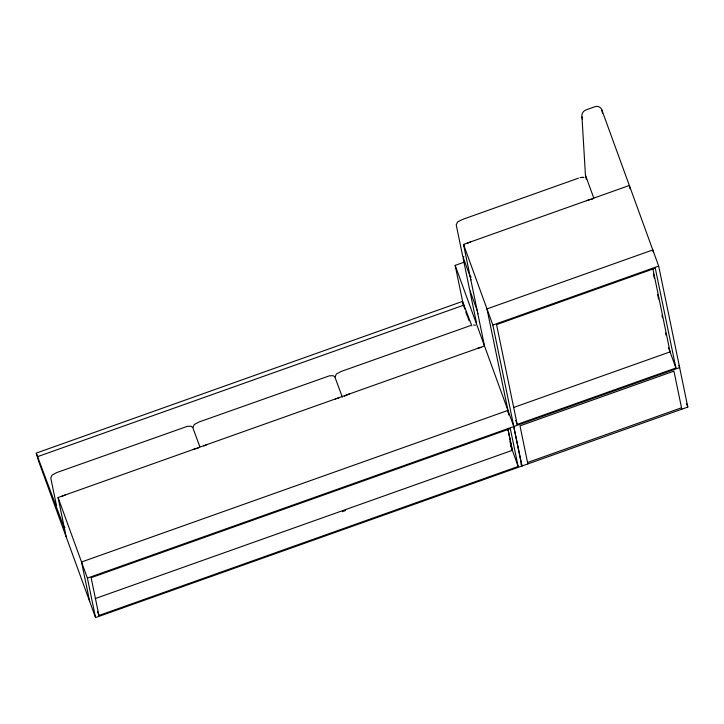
<?xml version="1.0" encoding="UTF-8"?>
<svg xmlns="http://www.w3.org/2000/svg" width="724" height="724" viewBox="0 0 724 724"><rect width="100%" height="100%" fill="white"/><g stroke="black" fill="none" stroke-linecap="round" stroke-linejoin="round"><path stroke-width="1.09" d="M192.919 427.45L194.231 424.526L199.064 421.974L329.556 375.783L333.284 375.738L334.886 376.987L342.325 397.132M335.058 376.923L336.37 374L341.203 371.448L470.546 325.565M470.473 291.03L470.211 292.577L476.51 323.031M463.812 256.712L463.224 258.739L469.659 289.853L477.152 310.433A7.557 1.71 -20 0 0 477.478 310.786M66.228 537.009L58.065 497.524L484.483 345.945L463.514 244.422L629.337 185.48L630.034 188.81M463.315 304.84L455.161 265.364L464.727 261.961M37.277 452.735L462.509 301.392L471.84 325.881M37.702 456.609L464.012 305.066M521.199 463.885L521.968 466.003L492.845 325.031L658.677 266.079L601.798 109.804A5.34 5.195 -11.7 0 0 594.992 106.709L586.087 109.876A6.353 6.181 -11.7 0 0 581.969 116.881L585.435 175.108L586.34 179.525M513.461 407.54L670.053 351.882L652.822 268.504M507.949 410.408L81.531 561.996L89.685 601.472M517.189 424.418L675.917 367.991L655.292 268.197L496.574 324.614L517.189 424.418L515.723 420.391M658.677 266.079L687.8 407.06L95.55 617.59L87.396 578.105L679.646 367.575L678.868 365.457M95.197 598.603L512.375 450.31L507.913 428.717M342.28 511.678L345.475 510.547M527.561 462.5L681.519 407.775M98.935 615.481L518.14 466.464L510.329 428.671L91.124 577.689L98.935 615.481L97.469 611.445M583.951 177.561L583.055 177.48M582.938 177.163L580.06 177.706M473.559 324.967L475.424 325.203M668.514 347.647L675.917 367.991M686.642 403.874L687.8 407.06M585.435 175.108L593.807 198.132M463.514 244.422L492.845 325.031M455.161 265.364L513.814 426.526M463.695 305.908L464.853 309.085M467.17 315.447L469.098 320.75M465.749 311.872L466.899 315.021M521.135 464.03L521.868 466.039L513.705 426.563M510.836 446.075L518.14 466.464M199.806 446.636L192.747 427.513L191.145 426.264L187.416 426.318L56.925 472.501L52.092 475.062L50.78 477.976L56.49 505.614M58.065 497.524L87.396 578.105M64.472 528.547L36.2 452.934L38.671 461.306L95.55 617.59M462.962 303.682L463.079 304.161M653.265 252.169L652.804 249.943L486.981 308.913L508.854 414.798M681.809 409.187L673.944 371.131L519.995 425.857L527.85 463.912M653.383 273.826L654.288 278.215M657.691 294.668L658.596 299.057M661.989 315.51L662.451 317.709M665.618 333.067L666.071 335.257M601.798 109.804L602.477 113.116M581.969 116.881L582.422 119.08M507.841 410.445L508.746 414.834M507.805 428.753L512.266 450.346M510.004 441.459L511.117 446.853M578.44 178.167L462.374 219.499L457.541 221.978L456.229 224.902L462.663 256.015L470.157 276.595A7.557 1.71 -20 0 0 471.288 277.102M586.702 200.666A7.584 1.72 -20 0 1 589.825 199.733M591.218 199.453A7.584 1.72 -20 0 1 592.404 199.326M463.867 246.142A7.557 1.71 -20 0 1 464.645 244.956M467.116 243.418A7.557 1.71 -20 0 1 470.627 241.925M470.853 279.98A7.557 1.71 -20 0 1 471.007 279.464M477.849 313.827A7.557 1.71 -20 0 1 478.003 313.302M484.474 344.633A7.557 1.71 -20 0 1 484.139 344.28M477.369 348.47A7.557 1.71 -20 0 1 480.98 347.439M344.534 396.227A7.557 1.71 -20 0 1 349.457 393.947M335.23 398.996A7.557 1.71 -20 0 1 338.841 397.965M203.806 445.966A7.557 1.71 -20 0 1 207.317 444.473M64.97 527.344A7.521 1.701 -20 0 1 64.128 526.855M193.091 449.532A7.557 1.71 -20 0 1 198.222 448.237M58.418 499.216A7.557 1.71 -20 0 1 58.572 498.7M61.667 496.492A7.557 1.71 -20 0 1 65.178 494.999"/></g></svg>
